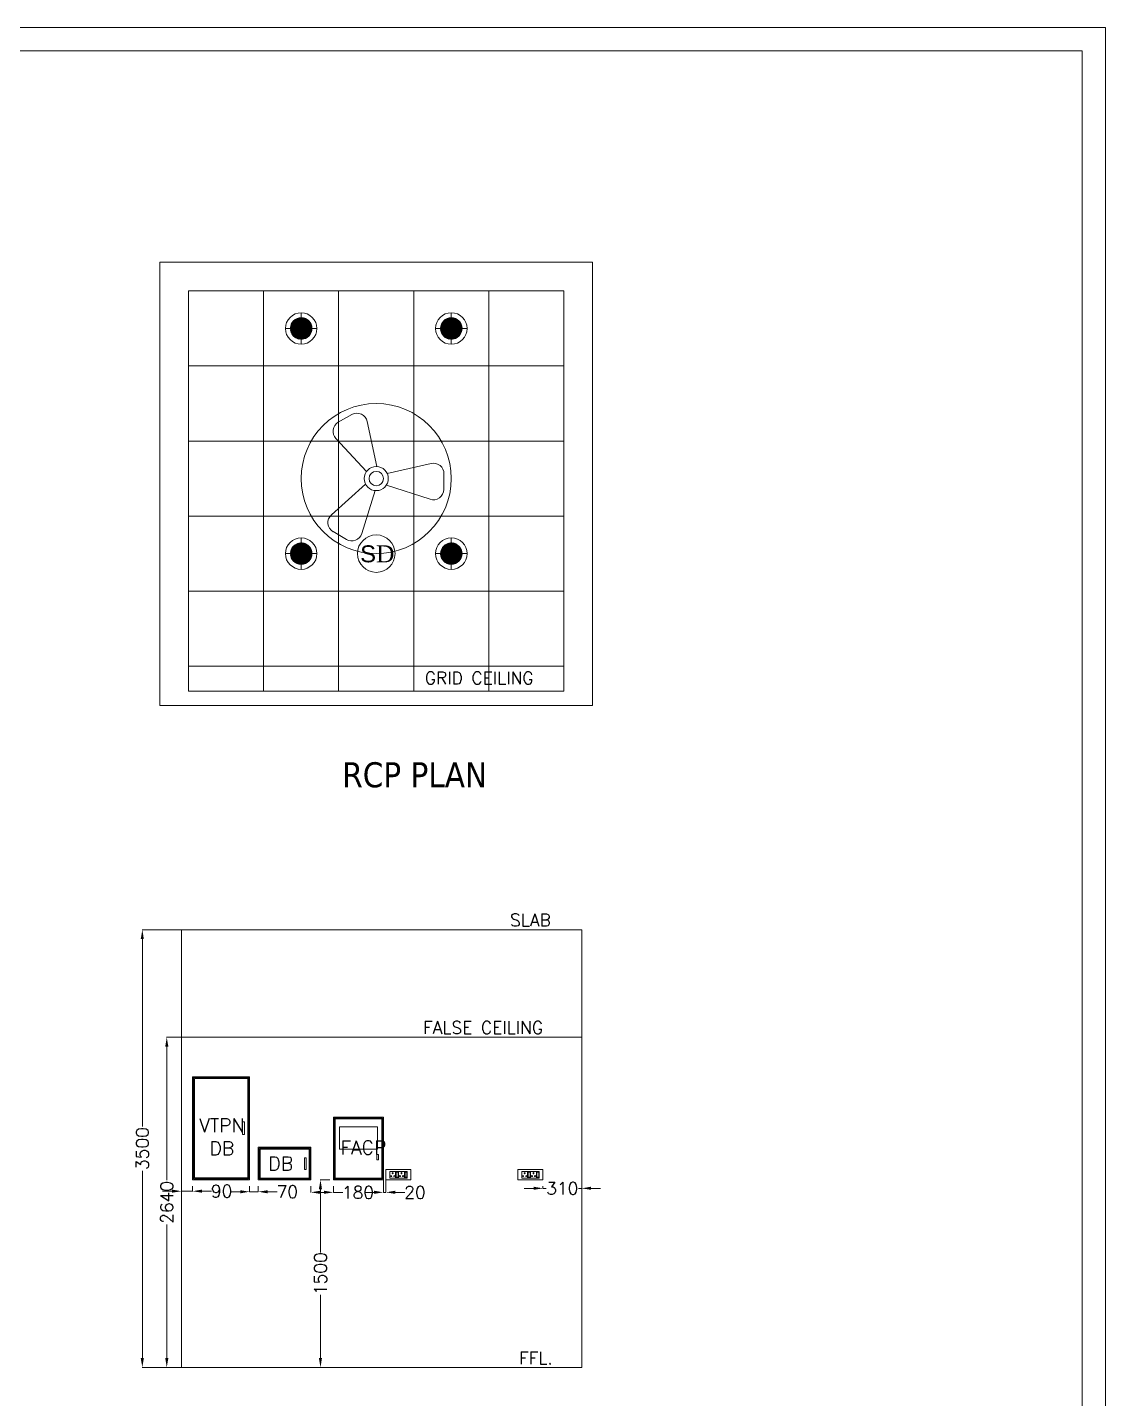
# Model space of a CAD drawing. Extents: x 3552052 to 4102982, y -707811 to -630695.
# Drawn here: x 3635985 to 3644604, y -692887 to -681923 of the extents above; entities that cross this region are included whole.
import ezdxf

# ---------------------------------------------------------------- set-up
doc = ezdxf.new("R2010")
doc.units = 0
doc.header["$LTSCALE"] = 6
doc.header["$MEASUREMENT"] = 0
doc.layers.get('0').update_dxf_attribs({"linetype": 'CONTINUOUS', "lineweight": 0})
doc.layers.get('Defpoints').update_dxf_attribs({"linetype": 'CONTINUOUS', "lineweight": 0})
for name, color, linetype, lineweight in [('ELE-1200MM CEILINGFAN', 6, 'CONTINUOUS', 0), ('ELE-12W LED', 1, 'CONTINUOUS', 0), ('ELE-12W UPS LIGHT', 3, 'CONTINUOUS', 0), ('ELE-4M UPS P.SB', 3, 'CONTINUOUS', 0), ('ELE-SOCKET NMBERING', 7, 'CONTINUOUS', 9), ('ELE-TEXT', 7, 'CONTINUOUS', 9), ('ELE. 2N0S OF 6-16 UPS SOCKETS', 191, 'CONTINUOUS', 0), ('FA-BELOW SMOKE DERECTOR', 1, 'CONTINUOUS', 0), ('MEP_HVAC_RA_DUCT', 1, 'CONTINUOUS', 0), ('TEXT', 5, 'CONTINUOUS', 0), ('WALL', 8, 'CONTINUOUS', 0)]:
    doc.layers.add(name, color=color, linetype=linetype, lineweight=lineweight)
doc.styles.add('Annotation', font='tahoma.ttf')
doc.styles.add('PDF Times New Roman', font='times.ttf')
doc.styles.add('ROMANS', font='romans.shx')
doc.dimstyles.new('AEPL1', dxfattribs={"dimtxt": 100, "dimasz": 75, "dimexe": 1.25, "dimexo": 50, "dimtad": 0, "dimdec": 0, "dimtxsty": 'ROMANS', "dimcen": 2.5, "dimclrd": 7, "dimclre": 7, "dimadec": 0, "dimazin": 0, "dimtfac": 1, "dimtdec": 0, "dimtmove": 0, "dimatfit": 3, "dimfxl": 1, "dimlwd": 0, "dimlwe": 0, "dimarcsym": 0})

# ---------------------------------------------------------------- blocks, each defined once
blk = doc.blocks.new('FGDF')
at = {"layer": 'ELE-4M UPS P.SB', "color": 8, "linetype": 'ByBlock'}
for p, q in [((3598489, -681421), (3598489, -684621)), ((3599089, -681421), (3599089, -684621)), ((3599689, -681421), (3599689, -684621)), ((3600289, -681421), (3600289, -684621)), ((3597889, -682021), (3600889, -682021)), ((3597889, -682621), (3600889, -682621)), ((3597889, -683221), (3600889, -683221)), ((3597889, -683821), (3600889, -683821)), ((3597889, -684421), (3600889, -684421))]:
    blk.add_line(p, q, dxfattribs=at)
blk.add_lwpolyline([(3597889, -681421), (3600889, -681421), (3600889, -684621), (3597889, -684621)], close=True, dxfattribs=at)
blk = doc.blocks.new('A$C07FB25EA')
at = {"layer": 'ELE-1200MM CEILINGFAN', "color": 3}
for p, q in [((0.26, 2.64), (3.17, 12.07)), ((6.53, 13.37), (9.47, 11.64)), ((9.84, 7.94), (2.36, 1.21)), ((-11.8, 4.55), (-2.22, 1.44)), ((-14.84, -1.03), (-14.81, 2.38)), ((-2.41, -1.1), (-12.04, -3.29)), ((1.96, -12.49), (-0.13, -2.65)), ((2.16, -1.54), (8.87, -8.78)), ((8.31, -12.34), (5.35, -14.02))]:
    blk.add_line(p, q, dxfattribs=at)
at = {"layer": 'ELE-1200MM CEILINGFAN', "color": 5, "ltscale": 10}
blk.add_circle((0, 0), 16.45, dxfattribs=at)
at = {"layer": 'ELE-1200MM CEILINGFAN', "color": 3}
for radius in [2.65, 1.58]:
    blk.add_circle((0, 0), radius, dxfattribs=at)
for centre, start, end in [((5.36, 11.38), 59.5281, 162.5229), ((8.3, 9.66), 311.9493, 59.5281), ((-12.51, 2.36), 71.9493, 179.5281), ((-12.54, -1.05), 179.5281, 282.5229), ((7.18, -10.34), 299.5281, 42.5229), ((4.21, -12.02), 191.9493, 299.5281)]:
    blk.add_arc(centre, 2.3, start, end, dxfattribs=at)
blk = doc.blocks.new('18W LED')
at = {"layer": 'ELE-12W LED'}
h = blk.add_hatch(dxfattribs=at)
h.set_pattern_fill('ANSI31', color=252)
h.set_pattern_definition([(45, (-1135553.9097, 459369.4158), (-2.24506403, 2.24506403), [])])
edge = h.paths.add_edge_path()
edge.add_arc((0, 0), 85.7, 0, 360)
at = {"layer": 'ELE-12W LED', "color": 1}
for p, q in [((0, -126), (0, 126)), ((-126, 0), (126, 0))]:
    blk.add_line(p, q, dxfattribs=at)
for radius in [126, 85.7]:
    blk.add_circle((0, 0), radius, dxfattribs=at)
blk = doc.blocks.new('SMOKE DETECTOR')
at = {"layer": 'FA-BELOW SMOKE DERECTOR', "color": 7}
blk.add_circle((931029, -118294), 166, dxfattribs=at)
at = {"layer": 'FA-BELOW SMOKE DERECTOR', "insert": (930887, -118373), "char_height": 150, "attachment_point": 7, "style": 'PDF Times New Roman'}
blk.add_mtext('{\\fArial|b0|i0|c0|p34;S}D', dxfattribs=at)
blk = doc.blocks.new('QWE')
at = {"layer": 'ELE-12W UPS LIGHT'}
h = blk.add_hatch(dxfattribs=at)
h.set_pattern_fill('ANSI31', color=8)
h.set_pattern_definition([(45, (-1135553.9097, 459369.4158), (-2.24506403, 2.24506403), [])])
edge = h.paths.add_edge_path()
edge.add_arc((0, 0), 85.7, 0, 360)
at = {"layer": 'ELE-12W UPS LIGHT', "color": 3}
for p, q in [((0, -126), (0, 126)), ((-126, 0), (126, 0))]:
    blk.add_line(p, q, dxfattribs=at)
for radius in [126, 85.7]:
    blk.add_circle((0, 0), radius, dxfattribs=at)
blk = doc.blocks.new('*D105')
at = {"layer": 'Defpoints', "color": 0, "linetype": 'ByBlock', "transparency": 16777216}
for p in [(3637099, -689998), (3637315, -689998), (3637375, -692638)]:
    blk.add_point(p, dxfattribs=at)
at = {"layer": 'ELE-4M UPS P.SB', "color": 7, "linetype": 'ByBlock', "lineweight": 0, "transparency": 16777216}
for p, q in [((3637265, -689998), (3637098, -689998)), ((3637099, -690073), (3637099, -691141)), ((3637099, -692563), (3637099, -691495)), ((3637325, -692638), (3637098, -692638))]:
    blk.add_line(p, q, dxfattribs=at)
at = {"layer": 'ELE-4M UPS P.SB', "color": 7, "linetype": 'ByBlock', "transparency": 16777216}
for points in [[(3637112, -690073), (3637087, -690073), (3637099, -689998)], [(3637087, -692563), (3637112, -692563), (3637099, -692638)]]:
    blk.add_solid(points, dxfattribs=at)
at = {"layer": 'ELE-4M UPS P.SB', "color": 0, "linetype": 'ByBlock', "transparency": 16777216, "insert": (3637099, -691318), "char_height": 100, "attachment_point": 5, "rotation": 90, "style": 'ROMANS'}
blk.add_mtext('2640', dxfattribs=at)
blk = doc.blocks.new('*D106')
at = {"layer": 'Defpoints', "color": 0, "linetype": 'ByBlock', "transparency": 16777216}
for p in [(3636904, -689138), (3637459, -689138), (3637336, -692638)]:
    blk.add_point(p, dxfattribs=at)
at = {"layer": 'ELE-4M UPS P.SB', "color": 7, "linetype": 'ByBlock', "lineweight": 0, "transparency": 16777216}
for p, q in [((3637409, -689138), (3636903, -689138)), ((3636904, -689213), (3636904, -690711)), ((3636904, -692563), (3636904, -691065)), ((3637286, -692638), (3636903, -692638))]:
    blk.add_line(p, q, dxfattribs=at)
at = {"layer": 'ELE-4M UPS P.SB', "color": 7, "linetype": 'ByBlock', "transparency": 16777216}
for points in [[(3636916, -689213), (3636891, -689213), (3636904, -689138)], [(3636891, -692563), (3636916, -692563), (3636904, -692638)]]:
    blk.add_solid(points, dxfattribs=at)
at = {"layer": 'ELE-4M UPS P.SB', "color": 0, "linetype": 'ByBlock', "transparency": 16777216, "insert": (3636904, -690888), "char_height": 100, "attachment_point": 5, "rotation": 90, "style": 'ROMANS'}
blk.add_mtext('3500', dxfattribs=at)
blk = doc.blocks.new('5Y3AQY')
at = {"layer": 'ELE. 2N0S OF 6-16 UPS SOCKETS', "color": 72, "lineweight": 0}
for p, q in [((-312, -26), (-278, -26)), ((-312, -124), (-312, -26)), ((-312, -124), (-312, -26)), ((-312, -124), (-278, -124)), ((-278, -124), (-312, -124)), ((-309, -37), (-281, -37)), ((-309, -113), (-309, -37)), ((-309, -40), (-281, -40)), ((-281, -113), (-309, -113)), ((-281, -37), (-281, -113)), ((-278, -26), (-278, -124)), ((-272, -26), (-272, -124)), ((-187, -26), (-272, -26)), ((-272, -124), (-187, -124)), ((-187, -124), (-187, -26)), ((-181, -26), (-148, -26)), ((-181, -124), (-181, -26)), ((-181, -124), (-181, -26)), ((-181, -124), (-148, -124)), ((-148, -124), (-181, -124)), ((-179, -37), (-150, -37)), ((-179, -113), (-179, -37)), ((-179, -40), (-150, -40)), ((-150, -113), (-179, -113)), ((-150, -37), (-150, -113)), ((-148, -26), (-148, -124)), ((-57, -26), (-142, -26)), ((-142, -26), (-142, -124)), ((-142, -124), (-57, -124)), ((-57, -124), (-57, -26))]:
    blk.add_line(p, q, dxfattribs=at)
blk.add_lwpolyline([(-368, 0), (0, 0), (0, -150), (-368, -150)], close=True, dxfattribs=at)
for centre, radius, start, end in [((-254, -56), 5.7, 87.49, 354.7311), ((-249, -52), 4.6, 284.9049, 157.3162), ((-230, -99), 6.62, 127.1584, 52.8416), ((-230, -92), 4.22, 341.4031, 198.5969), ((-210, -52), 4.6, 22.6838, 255.0951), ((-205, -56), 5.7, 185.2689, 92.51), ((-124, -56), 5.7, 87.49, 354.7311), ((-119, -52), 4.6, 284.9049, 157.3162), ((-99, -99), 6.62, 127.1584, 52.8416), ((-99, -92), 4.22, 341.4031, 198.5969), ((-80, -52), 4.6, 22.6838, 255.0951), ((-75, -56), 5.7, 185.2689, 92.51)]:
    blk.add_arc(centre, radius, start, end, dxfattribs=at)
blk = doc.blocks.new('*D117')
at = {"layer": 'Defpoints', "color": 0, "linetype": 'ByBlock', "transparency": 16777216}
for p in [(3637216, -691150), (3637306, -691138), (3637306, -691229)]:
    blk.add_point(p, dxfattribs=at)
at = {"layer": 'ELE-4M UPS P.SB', "color": 7, "linetype": 'ByBlock', "lineweight": 0, "transparency": 16777216}
for p, q in [((3637141, -691229), (3637066, -691229)), ((3637216, -691200), (3637216, -691230)), ((3637216, -691229), (3637306, -691229)), ((3637306, -691188), (3637306, -691230)), ((3637381, -691229), (3637456, -691229))]:
    blk.add_line(p, q, dxfattribs=at)
at = {"layer": 'ELE-4M UPS P.SB', "color": 7, "linetype": 'ByBlock', "transparency": 16777216}
for points in [[(3637141, -691241), (3637141, -691216), (3637216, -691229)], [(3637381, -691216), (3637381, -691241), (3637306, -691229)]]:
    blk.add_solid(points, dxfattribs=at)
at = {"layer": 'ELE-4M UPS P.SB', "color": 0, "linetype": 'ByBlock', "transparency": 16777216, "insert": (3637538, -691229), "char_height": 100, "attachment_point": 5, "style": 'ROMANS'}
blk.add_mtext('90', dxfattribs=at)
blk = doc.blocks.new('*D118')
at = {"layer": 'Defpoints', "color": 0, "linetype": 'ByBlock', "transparency": 16777216}
for p in [(3637761, -691138), (3637831, -691138), (3637831, -691233)]:
    blk.add_point(p, dxfattribs=at)
at = {"layer": 'ELE-4M UPS P.SB', "color": 7, "linetype": 'ByBlock', "lineweight": 0, "transparency": 16777216}
for p, q in [((3637686, -691233), (3637611, -691233)), ((3637761, -691188), (3637761, -691234)), ((3637761, -691233), (3637831, -691233)), ((3637831, -691188), (3637831, -691234)), ((3637906, -691233), (3637981, -691233))]:
    blk.add_line(p, q, dxfattribs=at)
at = {"layer": 'ELE-4M UPS P.SB', "color": 7, "linetype": 'ByBlock', "transparency": 16777216}
for points in [[(3637686, -691246), (3637686, -691221), (3637761, -691233)], [(3637906, -691221), (3637906, -691246), (3637831, -691233)]]:
    blk.add_solid(points, dxfattribs=at)
at = {"layer": 'ELE-4M UPS P.SB', "color": 0, "linetype": 'ByBlock', "transparency": 16777216, "insert": (3638063, -691233), "char_height": 100, "attachment_point": 5, "style": 'ROMANS'}
blk.add_mtext('70', dxfattribs=at)
blk = doc.blocks.new('*D119')
at = {"layer": 'Defpoints', "color": 0, "linetype": 'ByBlock', "transparency": 16777216}
for p in [(3638251, -691138), (3638431, -691138), (3638431, -691238)]:
    blk.add_point(p, dxfattribs=at)
at = {"layer": 'ELE-4M UPS P.SB', "color": 7, "linetype": 'ByBlock', "lineweight": 0, "transparency": 16777216}
for p, q in [((3638251, -691188), (3638251, -691239)), ((3638326, -691238), (3638356, -691238)), ((3638431, -691188), (3638431, -691239)), ((3638431, -691238), (3638506, -691238))]:
    blk.add_line(p, q, dxfattribs=at)
at = {"layer": 'ELE-4M UPS P.SB', "color": 7, "linetype": 'ByBlock', "transparency": 16777216}
for points in [[(3638326, -691225), (3638326, -691250), (3638251, -691238)], [(3638356, -691250), (3638356, -691225), (3638431, -691238)]]:
    blk.add_solid(points, dxfattribs=at)
at = {"layer": 'ELE-4M UPS P.SB', "color": 0, "linetype": 'ByBlock', "transparency": 16777216, "insert": (3638628, -691238), "char_height": 100, "attachment_point": 5, "style": 'ROMANS'}
blk.add_mtext('180', dxfattribs=at)
blk = doc.blocks.new('*D120')
at = {"layer": 'Defpoints', "color": 0, "linetype": 'ByBlock', "transparency": 16777216}
for p in [(3638851, -691057), (3638831, -691060), (3638851, -691238)]:
    blk.add_point(p, dxfattribs=at)
at = {"layer": 'ELE-4M UPS P.SB', "color": 7, "linetype": 'ByBlock', "lineweight": 0, "transparency": 16777216}
for p, q in [((3638831, -691110), (3638831, -691239)), ((3638851, -691107), (3638851, -691239)), ((3638756, -691238), (3638681, -691238)), ((3638831, -691238), (3638851, -691238)), ((3638926, -691238), (3639001, -691238))]:
    blk.add_line(p, q, dxfattribs=at)
at = {"layer": 'ELE-4M UPS P.SB', "color": 7, "linetype": 'ByBlock', "transparency": 16777216}
for points in [[(3638756, -691250), (3638756, -691225), (3638831, -691238)], [(3638926, -691225), (3638926, -691250), (3638851, -691238)]]:
    blk.add_solid(points, dxfattribs=at)
at = {"layer": 'ELE-4M UPS P.SB', "color": 0, "linetype": 'ByBlock', "transparency": 16777216, "insert": (3639083, -691238), "char_height": 100, "attachment_point": 5, "style": 'ROMANS'}
blk.add_mtext('20', dxfattribs=at)
blk = doc.blocks.new('*D121')
at = {"layer": 'Defpoints', "color": 0, "linetype": 'ByBlock', "transparency": 16777216}
for p in [(3640106, -691138), (3640416, -691138), (3640416, -691206)]:
    blk.add_point(p, dxfattribs=at)
at = {"layer": 'ELE-4M UPS P.SB', "color": 7, "linetype": 'ByBlock', "lineweight": 0, "transparency": 16777216}
for p, q in [((3640031, -691206), (3639956, -691206)), ((3640106, -691188), (3640106, -691207)), ((3640106, -691206), (3640132, -691206)), ((3640416, -691206), (3640390, -691206)), ((3640416, -691188), (3640416, -691207)), ((3640491, -691206), (3640566, -691206))]:
    blk.add_line(p, q, dxfattribs=at)
at = {"layer": 'ELE-4M UPS P.SB', "color": 7, "linetype": 'ByBlock', "transparency": 16777216}
for points in [[(3640031, -691218), (3640031, -691193), (3640106, -691206)], [(3640491, -691193), (3640491, -691218), (3640416, -691206)]]:
    blk.add_solid(points, dxfattribs=at)
at = {"layer": 'ELE-4M UPS P.SB', "color": 0, "linetype": 'ByBlock', "transparency": 16777216, "insert": (3640261, -691206), "char_height": 100, "attachment_point": 5, "style": 'ROMANS'}
blk.add_mtext('310', dxfattribs=at)
blk = doc.blocks.new('*D122')
at = {"layer": 'Defpoints', "color": 0, "linetype": 'ByBlock', "transparency": 16777216}
for p in [(3638452, -691138), (3638328, -692638), (3638452, -692638)]:
    blk.add_point(p, dxfattribs=at)
at = {"layer": 'ELE-4M UPS P.SB', "color": 7, "linetype": 'ByBlock', "lineweight": 0, "transparency": 16777216}
for p, q in [((3638402, -691138), (3638326, -691138)), ((3638328, -691213), (3638328, -691718)), ((3638328, -692563), (3638328, -692058)), ((3638402, -692638), (3638326, -692638))]:
    blk.add_line(p, q, dxfattribs=at)
at = {"layer": 'ELE-4M UPS P.SB', "color": 7, "linetype": 'ByBlock', "transparency": 16777216}
for points in [[(3638340, -691213), (3638315, -691213), (3638328, -691138)], [(3638315, -692563), (3638340, -692563), (3638328, -692638)]]:
    blk.add_solid(points, dxfattribs=at)
at = {"layer": 'ELE-4M UPS P.SB', "color": 0, "linetype": 'ByBlock', "transparency": 16777216, "insert": (3638328, -691888), "char_height": 100, "attachment_point": 5, "rotation": 90, "style": 'ROMANS'}
blk.add_mtext('1500', dxfattribs=at)

msp = doc.modelspace()

# ---------------------------------------------------------------- linework, layer by layer
for points in [[(3644603.5, -681923.1), (3644603.5, -702441.6), (3626579.7, -702441.6), (3626579.7, -681923.1)], [(3644416.7, -682109.9), (3644416.7, -702254.8), (3626766.5, -702254.8), (3626766.5, -682109.9)]]:
    msp.add_lwpolyline(points, close=True)
at = {"layer": 'ELE-4M UPS P.SB', "linetype": 'ByBlock'}
msp.add_lwpolyline([(3638479.6, -690714.5), (3638782.7, -690714.5), (3638782.7, -690892.3), (3638479.6, -690892.3)], close=True, dxfattribs=at)
at = {"layer": 'MEP_HVAC_RA_DUCT', "color": 8, "linetype": 'ByBlock'}
for p, q in [((3637216.1, -689137.9), (3637216.1, -692637.9)), ((3640416.1, -689137.9), (3640416.1, -692637.9))]:
    msp.add_line(p, q, dxfattribs=at)
for points in [[(3640416.1, -689137.9), (3637216.1, -689137.9)], [(3640416.1, -689997.9), (3637216.1, -689997.9)], [(3640416.1, -692637.9), (3637216.1, -692637.9)]]:
    msp.add_lwpolyline(points, dxfattribs=at)
at = {"layer": 'TEXT', "color": 1}
for points in [[(3637306.1, -690313.2), (3637761.1, -690313.2), (3637761.1, -691137.9), (3637306.1, -691137.9)], [(3637313.5, -690320.6), (3637753.8, -690320.6), (3637753.8, -691130.6), (3637313.5, -691130.6)], [(3637320.8, -690327.9), (3637746.5, -690327.9), (3637746.5, -691123.2), (3637320.8, -691123.2)], [(3637704.8, -690675.3), (3637719.3, -690675.3), (3637719.3, -690775.9), (3637704.8, -690775.9)], [(3637831.1, -690877.9), (3638251.1, -690877.9), (3638251.1, -691137.9), (3637831.1, -691137.9)], [(3637837.9, -690884.7), (3638244.4, -690884.7), (3638244.4, -691131.2), (3637837.9, -691131.2)], [(3637844.7, -690891.5), (3638237.6, -690891.5), (3638237.6, -691124.4), (3637844.7, -691124.4)], [(3638199.1, -690963), (3638212.6, -690963), (3638212.6, -691055.8), (3638199.1, -691055.8)]]:
    msp.add_lwpolyline(points, close=True, dxfattribs=at)
at = {"layer": 'TEXT', "color": 3}
for points in [[(3638431.1, -690637.9), (3638831.1, -690637.9), (3638831.1, -691137.9), (3638431.1, -691137.9)], [(3638437.9, -690644.7), (3638824.4, -690644.7), (3638824.4, -691131.2), (3638437.9, -691131.2)], [(3638444.7, -690651.5), (3638817.6, -690651.5), (3638817.6, -691124.4), (3638444.7, -691124.4)], [(3638779.1, -690935), (3638792.6, -690935), (3638792.6, -690977.8), (3638779.1, -690977.8)]]:
    msp.add_lwpolyline(points, close=True, dxfattribs=at)
at = {"layer": 'WALL', "color": 8, "lineweight": 0}
for p, q in [((3640503.6, -683800.3), (3637043.6, -683800.3)), ((3640273.6, -684030.3), (3637273.6, -684030.3)), ((3640273.6, -687230.3), (3640273.6, -684030.3))]:
    msp.add_line(p, q, dxfattribs=at)
at = {"layer": 'WALL', "color": 8, "linetype": 'ByBlock'}
for p, q in [((3637043.7, -687345.3), (3637043.6, -683800.3)), ((3640503.6, -687345.3), (3640503.6, -683800.3)), ((3637273.6, -684030.3), (3637273.7, -687230.3)), ((3637273.7, -687230.2), (3637273.6, -684030.3)), ((3637388.4, -687230.3), (3637273.7, -687230.3)), ((3640273.6, -687230.3), (3638388.7, -687230.3)), ((3640503.6, -687345.3), (3637043.7, -687345.3))]:
    msp.add_line(p, q, dxfattribs=at)

# ---------------------------------------------------------------- block references
at = {"layer": 'ELE-1200MM CEILINGFAN', "color": 7, "ltscale": 8, "xscale": 36.47592107175105, "yscale": 36.47592107175105, "zscale": 36.47592107175105, "rotation": 180}
msp.add_blockref('A$C07FB25EA', (3638773.6, -685530.5), dxfattribs=at)
at = {"layer": 'ELE-12W LED', "color": 6, "xscale": -1}
for p in [(3638173.6, -684330.5), (3639373.6, -684330.5), (3639373.6, -686130.5)]:
    msp.add_blockref('18W LED', p, dxfattribs=at)
at = {"layer": 'ELE-12W UPS LIGHT', "linetype": 'ByBlock', "xscale": -1}
msp.add_blockref('QWE', (3638173.6, -686130.5), dxfattribs=at)
at = {"layer": 'ELE-4M UPS P.SB', "color": 0, "linetype": 'ByBlock'}
msp.add_blockref('FGDF', (39384.2, -2609.2), dxfattribs=at)
at = {"layer": 'ELE. 2N0S OF 6-16 UPS SOCKETS', "color": 3, "linetype": 'ByBlock', "xscale": 0.5427728613564214, "yscale": 0.5427728613564214, "zscale": 0.5427728613564214, "rotation": 180}
for p in [(3638851.1, -691137.9), (3639906.1, -691137.9)]:
    msp.add_blockref('5Y3AQY', p, dxfattribs=at)
at = {"layer": 'FA-BELOW SMOKE DERECTOR', "color": 6, "xscale": 0.9035551315104862, "yscale": 0.9035551315104862, "zscale": 0.9035551315104862}
msp.add_blockref('SMOKE DETECTOR', (2797537.8, -579245.5), dxfattribs=at)

# ---------------------------------------------------------------- texts
at = {"insert": (3641199.6, -687798.9), "char_height": 200, "width": 2697.906, "attachment_point": 3, "style": 'Annotation'}
msp.add_mtext('\\pxql;RCP PLAN', dxfattribs=at)
at = {"layer": 'ELE-SOCKET NMBERING', "color": 0, "char_height": 100.004, "width": 2358.602, "attachment_point": 1, "style": 'Annotation'}
for s, insert in [('{\\Fromans|c0;GRID CEILING }', (3639161.3, -687075.6)), ('{\\Fromans|c0;SLAB}', (3639843.1, -689010.5)), ('{\\Fromans|c0;FALSE CEILING }', (3639147.8, -689870.5)), ('{\\Fromans|c0;FFL.}', (3639914.6, -692512.9))]:
    msp.add_mtext(s, dxfattribs=dict(at, insert=insert))
at = {"layer": 'ELE-TEXT', "char_height": 110.081, "width": 433.781, "attachment_point": 1, "style": 'Annotation'}
for s, insert in [('\\pxqc;{\\Fromans|c0;VTPN DB}', (3637322.6, -690647.3)), ('\\pxqc;{\\Fromans|c0; FACP}', (3638416.2, -690824.8)), ('\\pxqc;{\\Fromans|c0; DB}', (3637754.9, -690952.8))]:
    msp.add_mtext(s, dxfattribs=dict(at, insert=insert))

# ---------------------------------------------------------------- dimensions: what is measured, and where the dimension line sits
at = {"layer": 'ELE-4M UPS P.SB', "color": 0, "linetype": 'ByBlock'}
for base, p1, p2, picture, middle in [((3636903.9, -689137.9), (3637336.3, -692637.9), (3637458.7, -689137.9), '*D106', (3636903.9, -690887.9)), ((3637099.3, -689997.9), (3637375.4, -692637.9), (3637315.3, -689997.9), '*D105', (3637099.3, -691317.9))]:
    dim = msp.add_linear_dim(base=base, p1=p1, p2=p2, angle=90, dimstyle='AEPL1', dxfattribs=at)
    dim.commit()
    dim.dimension.update_dxf_attribs({"geometry": picture, "text_midpoint": middle, "dimtype": 160})
for base, p1, p2, picture, middle in [((3638851.1, -691237.6), (3638831.1, -691060.4), (3638851.1, -691056.5), '*D120', (3639082.7, -691237.6)), ((3637306.1, -691228.7), (3637216.1, -691150.4), (3637306.1, -691137.9), '*D117', (3637537.7, -691228.7)), ((3637831.1, -691233.2), (3637761.1, -691137.9), (3637831.1, -691137.9), '*D118', (3638062.7, -691233.2)), ((3638431.1, -691237.8), (3638251.1, -691137.9), (3638431.1, -691137.9), '*D119', (3638628.2, -691237.8)), ((3640416.1, -691205.5), (3640106.1, -691137.9), (3640416.1, -691137.9), '*D121', (3640261.1, -691205.5))]:
    dim = msp.add_linear_dim(base=base, p1=p1, p2=p2, dimstyle='AEPL1', dxfattribs=at)
    dim.commit()
    dim.dimension.update_dxf_attribs({"geometry": picture, "text_midpoint": middle})
dim = msp.add_linear_dim(base=(3638327.6, -692637.9), p1=(3638452.2, -691137.9), p2=(3638452.2, -692637.9), angle=90, dimstyle='AEPL1', dxfattribs=at)
dim.commit()
dim.dimension.update_dxf_attribs({"geometry": '*D122', "text_midpoint": (3638327.6, -691887.9)})

doc.saveas('drawing.dxf')
